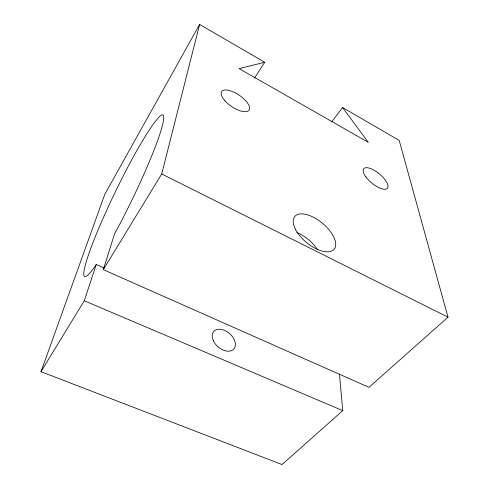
<?xml version="1.0" encoding="UTF-8"?>
<svg xmlns="http://www.w3.org/2000/svg" width="489" height="489" viewBox="0 0 489 489"><rect width="100%" height="100%" fill="white"/><g stroke="black" fill="none" stroke-linecap="round" stroke-linejoin="round"><path stroke-width="0.73" d="M331.964 121.474L342.581 107.519L399.189 140.404L448.01 317.172L368.975 387.349L103.295 269.641L161.725 173.956L199.61 24.45L264.714 62.274L254.39 78.252M103.295 269.641L114.542 233.883L115.532 232.128A89.829 9.254 -64.2 0 0 155.746 145.673A89.829 9.254 -64.2 0 0 159.084 116.92L153.326 123.937L145.954 135.056L137.495 149.365A89.829 9.254 -64.2 0 0 90 250.527A89.829 9.254 -64.2 0 0 95.441 265.759L96.241 264.506L103.9 267.905M339.433 373.914L342.746 410.632L282.019 464.55L40.99 371.677L84.285 300.766L96.241 264.506M40.99 371.677L104.823 194.274L199.61 24.45M264.714 62.274L239.115 68.613L368.284 142.323L342.581 107.519M84.285 300.766L342.746 410.632M161.725 173.956L448.01 317.172M296.799 232.556A25.098 12.916 39.9 0 1 317.294 249.353M213.448 340.925A13.331 8.796 41.1 0 0 233.491 349.354A13.331 8.796 41.1 0 0 224.475 330.362A13.331 8.796 41.1 0 0 213.448 340.925M295.735 229.836A25.63 12.5 39.7 0 0 332.569 250.606A25.63 12.5 39.7 0 0 315.057 218.137A25.63 12.5 39.7 0 0 295.735 229.836M224.934 100.789A16.534 6.84 34.1 0 0 248.956 110.251A16.534 6.84 34.1 0 0 232.238 91.437A16.534 6.84 34.1 0 0 224.934 100.789M365.913 176.945A15.355 5.954 39.5 0 0 387.19 188.497A15.355 5.954 39.5 0 0 373.651 169.983A15.355 5.954 39.5 0 0 365.913 176.945"/></g></svg>
